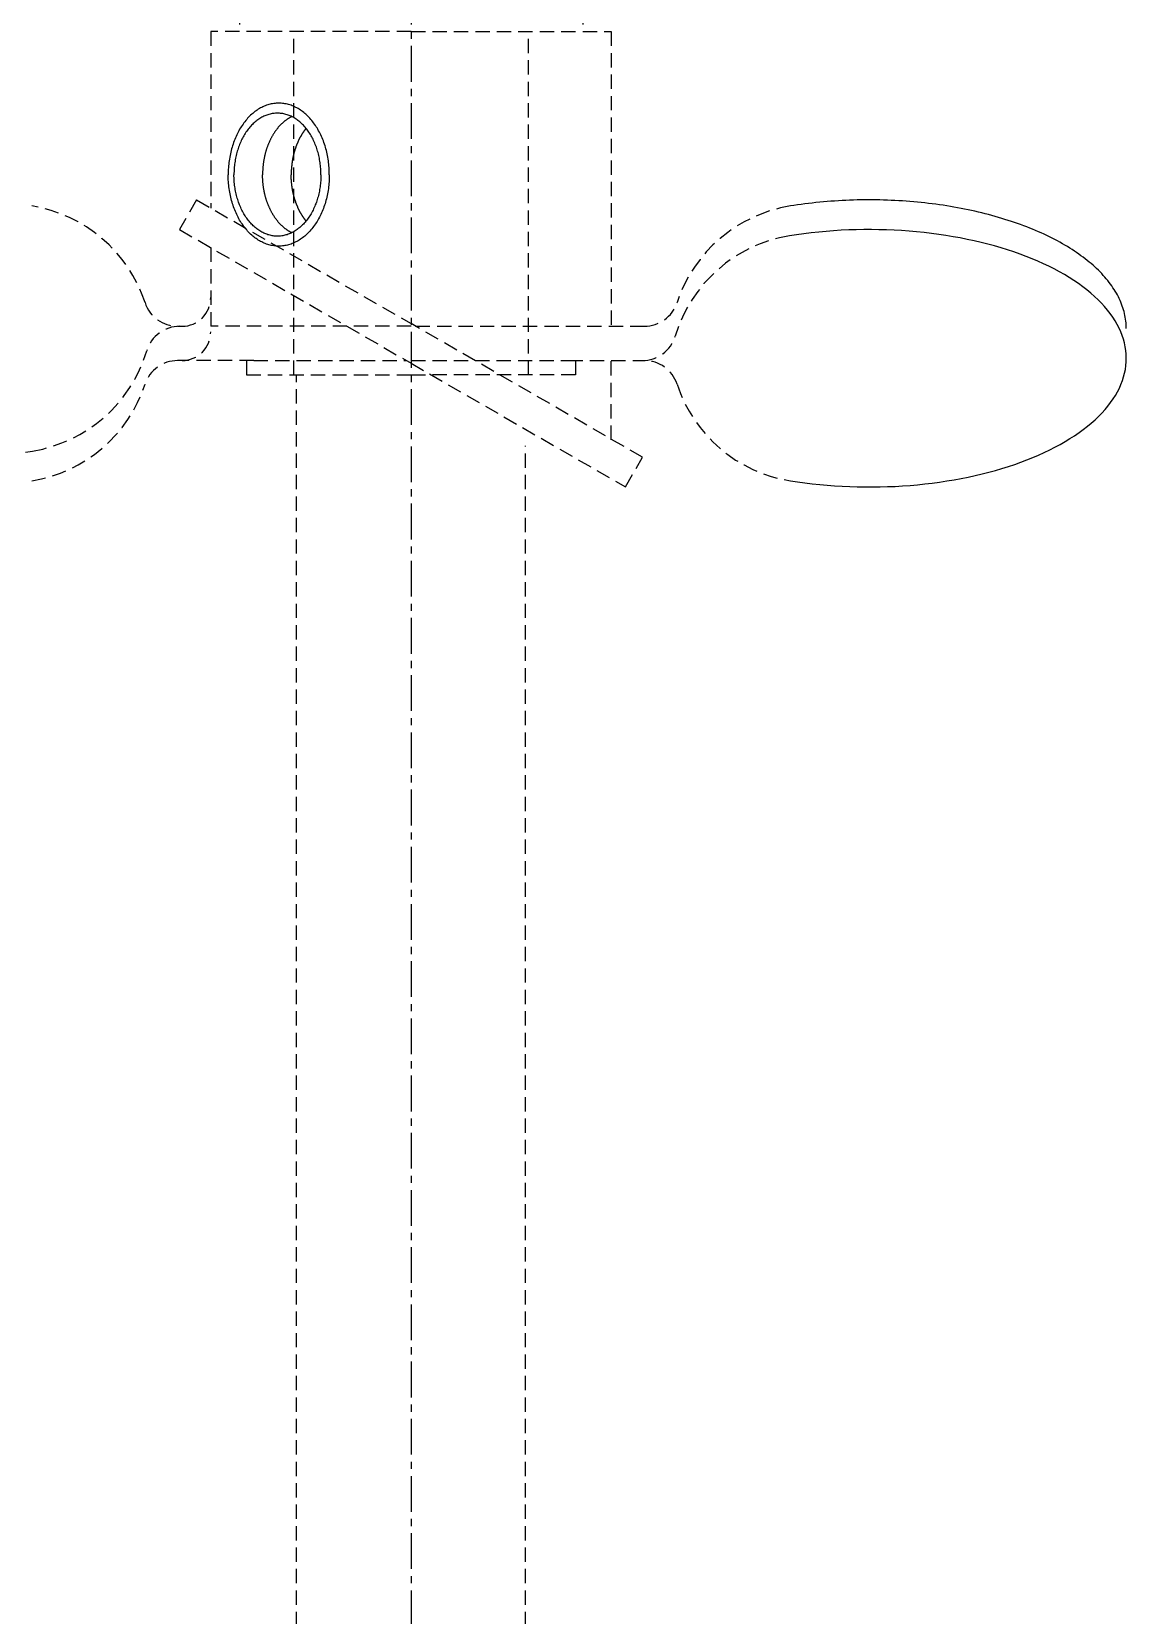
# Model space of a CAD drawing. Extents: x 249 to 1051, y 18 to 996.
# Drawn here: x 403.2 to 441.5, y 233.1 to 288.5 of the extents above; entities that cross this region are included whole.
import ezdxf

# ---------------------------------------------------------------- set-up
doc = ezdxf.new("R2010")
doc.units = 0
doc.linetypes.add('CENTER', pattern=[2, 1.25, -0.25, 0.25, -0.25])
doc.linetypes.add('DASHED', pattern=[0.75, 0.5, -0.25])
doc.layers.get('0').update_dxf_attribs({"linetype": 'CONTINUOUS'})
doc.layers.add('CENTER', color=1, linetype='CENTER')

msp = doc.modelspace()

# ---------------------------------------------------------------- linework, layer by layer
at = {"color": 3, "linetype": 'DASHED'}
for p, q in [((410.501, 393.517), (410.501, 288.517)), ((422.501, 393.517), (422.501, 288.517)), ((416.501, 288.517), (409.501, 288.517)), ((416.501, 288.517), (409.501, 288.517)), ((409.501, 288.517), (409.501, 282.351)), ((412.401, 276.517), (412.401, 288.517)), ((416.501, 288.517), (423.501, 288.517)), ((420.601, 276.517), (420.601, 288.517)), ((423.501, 288.517), (423.501, 278.217)), ((409.007, 282.636), (408.407, 281.597)), ((409.007, 282.636), (416.501, 278.309)), ((408.407, 281.597), (416.501, 276.924)), ((409.501, 280.965), (409.501, 278.017)), ((408.344, 278.217), (408.501, 278.217)), ((414.262, 278.217), (409.501, 278.217)), ((416.501, 278.217), (414.262, 278.217)), ((424.595, 273.636), (416.501, 278.309)), ((416.662, 278.217), (424.658, 278.217)), ((409.501, 277.017), (408.344, 277.017)), ((411.001, 277.017), (409.501, 277.017)), ((410.751, 277.017), (410.751, 276.517)), ((411.001, 277.017), (416.34, 277.017)), ((416.501, 277.017), (418.74, 277.017)), ((416.501, 276.924), (423.995, 272.597)), ((418.74, 277.017), (422.001, 277.017)), ((422.001, 277.017), (423.501, 277.017)), ((422.251, 277.017), (422.251, 276.517)), ((423.501, 277.017), (424.658, 277.017)), ((423.501, 274.242), (423.501, 277.017)), ((410.751, 276.517), (416.501, 276.517)), ((412.501, 200.517), (412.501, 276.517)), ((416.501, 276.517), (417.233, 276.517)), ((422.251, 276.517), (417.233, 276.517)), ((420.501, 200.517), (420.501, 274.037)), ((423.995, 272.597), (424.595, 273.636))]:
    msp.add_line(p, q, dxfattribs=at)
for points in [[(413.645, 283.517, 0), (413.645, 283.578, 0), (413.643, 283.639, 0), (413.641, 283.7, 0), (413.637, 283.762, 0), (413.632, 283.823, 0), (413.626, 283.883, 0), (413.619, 283.944, 0), (413.611, 284.004, 0), (413.602, 284.064, 0), (413.592, 284.124, 0), (413.581, 284.183, 0), (413.569, 284.242, 0), (413.556, 284.301, 0), (413.542, 284.359, 0), (413.527, 284.416, 0), (413.511, 284.473, 0), (413.494, 284.53, 0), (413.476, 284.585, 0), (413.457, 284.641, 0), (413.437, 284.695, 0), (413.416, 284.749, 0), (413.394, 284.802, 0), (413.371, 284.854, 0), (413.347, 284.905, 0), (413.323, 284.956, 0), (413.297, 285.006, 0), (413.271, 285.055, 0), (413.244, 285.103, 0), (413.216, 285.149, 0), (413.187, 285.195, 0), (413.158, 285.24, 0), (413.128, 285.284, 0), (413.097, 285.327, 0), (413.065, 285.369, 0), (413.032, 285.41, 0), (412.999, 285.449, 0), (412.965, 285.487, 0), (412.931, 285.525, 0), (412.895, 285.56, 0), (412.86, 285.595, 0), (412.823, 285.629, 0), (412.786, 285.661, 0), (412.749, 285.692, 0), (412.711, 285.721, 0), (412.672, 285.75, 0), (412.633, 285.776, 0), (412.594, 285.802, 0), (412.554, 285.826, 0), (412.514, 285.849, 0), (412.473, 285.87, 0), (412.432, 285.89, 0), (412.391, 285.909, 0), (412.349, 285.926, 0), (412.307, 285.942, 0), (412.265, 285.956, 0), (412.222, 285.968, 0), (412.18, 285.98, 0), (412.137, 285.989, 0), (412.094, 285.998, 0), (412.051, 286.004, 0), (412.008, 286.01, 0), (411.964, 286.014, 0), (411.921, 286.016, 0), (411.878, 286.017, 0), (411.834, 286.016, 0), (411.791, 286.014, 0), (411.748, 286.01, 0), (411.704, 286.004, 0), (411.661, 285.998, 0), (411.618, 285.989, 0), (411.575, 285.98, 0), (411.533, 285.968, 0), (411.49, 285.956, 0), (411.448, 285.942, 0), (411.406, 285.926, 0), (411.364, 285.909, 0), (411.323, 285.89, 0), (411.282, 285.87, 0), (411.241, 285.849, 0), (411.201, 285.826, 0), (411.161, 285.802, 0), (411.122, 285.776, 0), (411.083, 285.75, 0), (411.044, 285.721, 0), (411.006, 285.692, 0), (410.969, 285.661, 0), (410.932, 285.629, 0), (410.895, 285.595, 0), (410.86, 285.56, 0), (410.825, 285.525, 0), (410.79, 285.487, 0), (410.756, 285.449, 0), (410.723, 285.41, 0), (410.69, 285.369, 0), (410.659, 285.327, 0), (410.628, 285.284, 0), (410.597, 285.24, 0), (410.568, 285.195, 0), (410.539, 285.149, 0), (410.511, 285.103, 0), (410.484, 285.055, 0), (410.458, 285.006, 0), (410.432, 284.956, 0), (410.408, 284.905, 0), (410.384, 284.854, 0), (410.361, 284.802, 0), (410.339, 284.749, 0), (410.319, 284.695, 0), (410.299, 284.641, 0), (410.28, 284.585, 0), (410.261, 284.53, 0), (410.244, 284.473, 0), (410.228, 284.416, 0), (410.213, 284.359, 0), (410.199, 284.301, 0), (410.186, 284.242, 0), (410.174, 284.183, 0), (410.163, 284.124, 0), (410.153, 284.064, 0), (410.144, 284.004, 0), (410.136, 283.944, 0), (410.129, 283.883, 0), (410.123, 283.823, 0), (410.118, 283.762, 0), (410.115, 283.7, 0), (410.112, 283.639, 0), (410.11, 283.578, 0), (410.11, 283.517, 0)], [(413.353, 283.517, 0), (413.352, 283.569, 0), (413.351, 283.622, 0), (413.349, 283.675, 0), (413.346, 283.727, 0), (413.341, 283.78, 0), (413.336, 283.832, 0), (413.33, 283.884, 0), (413.324, 283.936, 0), (413.316, 283.988, 0), (413.307, 284.039, 0), (413.298, 284.09, 0), (413.287, 284.141, 0), (413.276, 284.191, 0), (413.264, 284.241, 0), (413.251, 284.29, 0), (413.237, 284.339, 0), (413.222, 284.388, 0), (413.207, 284.436, 0), (413.191, 284.483, 0), (413.173, 284.53, 0), (413.155, 284.576, 0), (413.137, 284.622, 0), (413.117, 284.667, 0), (413.097, 284.711, 0), (413.076, 284.755, 0), (413.054, 284.797, 0), (413.031, 284.839, 0), (413.008, 284.88, 0), (412.984, 284.921, 0), (412.959, 284.96, 0), (412.934, 284.999, 0), (412.908, 285.037, 0), (412.881, 285.074, 0), (412.854, 285.11, 0), (412.826, 285.145, 0), (412.797, 285.178, 0), (412.768, 285.211, 0), (412.738, 285.243, 0), (412.708, 285.274, 0), (412.677, 285.304, 0), (412.646, 285.333, 0), (412.614, 285.361, 0), (412.582, 285.387, 0), (412.549, 285.413, 0), (412.516, 285.437, 0), (412.483, 285.46, 0), (412.449, 285.482, 0), (412.414, 285.503, 0), (412.38, 285.522, 0), (412.345, 285.541, 0), (412.309, 285.558, 0), (412.274, 285.574, 0), (412.238, 285.589, 0), (412.202, 285.602, 0), (412.166, 285.614, 0), (412.129, 285.625, 0), (412.092, 285.635, 0), (412.056, 285.643, 0), (412.019, 285.65, 0), (411.982, 285.656, 0), (411.944, 285.661, 0), (411.907, 285.664, 0), (411.87, 285.666, 0), (411.833, 285.667, 0), (411.795, 285.666, 0), (411.758, 285.664, 0), (411.721, 285.661, 0), (411.684, 285.656, 0), (411.646, 285.65, 0), (411.61, 285.643, 0), (411.573, 285.635, 0), (411.536, 285.625, 0), (411.499, 285.614, 0), (411.463, 285.602, 0), (411.427, 285.589, 0), (411.391, 285.574, 0), (411.356, 285.558, 0), (411.32, 285.541, 0), (411.285, 285.522, 0), (411.251, 285.503, 0), (411.217, 285.482, 0), (411.183, 285.46, 0), (411.149, 285.437, 0), (411.116, 285.413, 0), (411.083, 285.387, 0), (411.051, 285.361, 0), (411.019, 285.333, 0), (410.988, 285.304, 0), (410.957, 285.274, 0), (410.927, 285.243, 0), (410.897, 285.211, 0), (410.868, 285.178, 0), (410.84, 285.145, 0), (410.812, 285.11, 0), (410.784, 285.074, 0), (410.758, 285.037, 0), (410.732, 284.999, 0), (410.706, 284.96, 0), (410.681, 284.921, 0), (410.657, 284.88, 0), (410.634, 284.839, 0), (410.611, 284.797, 0), (410.59, 284.755, 0), (410.569, 284.711, 0), (410.548, 284.667, 0), (410.529, 284.622, 0), (410.51, 284.576, 0), (410.492, 284.53, 0), (410.475, 284.483, 0), (410.458, 284.436, 0), (410.443, 284.388, 0), (410.428, 284.339, 0), (410.414, 284.29, 0), (410.401, 284.241, 0), (410.389, 284.191, 0), (410.378, 284.141, 0), (410.367, 284.09, 0), (410.358, 284.039, 0), (410.349, 283.988, 0), (410.342, 283.936, 0), (410.335, 283.884, 0), (410.329, 283.832, 0), (410.324, 283.78, 0), (410.32, 283.727, 0), (410.316, 283.675, 0), (410.314, 283.622, 0), (410.313, 283.569, 0), (410.312, 283.517, 0)], [(412.333, 285.547, 0), (412.319, 285.54, 0), (412.305, 285.533, 0), (412.291, 285.526, 0), (412.278, 285.518, 0), (412.264, 285.51, 0), (412.25, 285.503, 0), (412.237, 285.495, 0), (412.223, 285.486, 0), (412.21, 285.478, 0), (412.197, 285.469, 0), (412.183, 285.461, 0), (412.17, 285.452, 0), (412.157, 285.442, 0), (412.144, 285.433, 0), (412.131, 285.424, 0), (412.118, 285.414, 0), (412.105, 285.404, 0), (412.092, 285.394, 0), (412.079, 285.384, 0), (412.066, 285.374, 0), (412.054, 285.363, 0), (412.041, 285.352, 0), (412.029, 285.341, 0), (412.016, 285.33, 0), (412.004, 285.319, 0), (411.992, 285.308, 0), (411.979, 285.296, 0), (411.967, 285.284, 0), (411.955, 285.272, 0), (411.943, 285.26, 0), (411.932, 285.248, 0), (411.92, 285.236, 0), (411.908, 285.223, 0), (411.896, 285.211, 0), (411.885, 285.198, 0), (411.874, 285.185, 0), (411.862, 285.172, 0), (411.851, 285.158, 0), (411.84, 285.145, 0), (411.829, 285.131, 0), (411.818, 285.117, 0), (411.807, 285.103, 0), (411.796, 285.089, 0), (411.785, 285.075, 0), (411.775, 285.061, 0), (411.764, 285.046, 0), (411.754, 285.032, 0), (411.744, 285.017, 0), (411.733, 285.002, 0), (411.723, 284.987, 0), (411.713, 284.972, 0), (411.703, 284.956, 0), (411.694, 284.941, 0), (411.684, 284.925, 0), (411.674, 284.909, 0), (411.665, 284.893, 0), (411.656, 284.877, 0), (411.646, 284.861, 0), (411.637, 284.845, 0), (411.628, 284.829, 0), (411.619, 284.812, 0), (411.611, 284.796, 0), (411.602, 284.779, 0), (411.593, 284.762, 0), (411.585, 284.745, 0), (411.577, 284.728, 0), (411.568, 284.711, 0), (411.56, 284.693, 0), (411.552, 284.676, 0), (411.544, 284.658, 0), (411.537, 284.641, 0), (411.529, 284.623, 0), (411.522, 284.605, 0), (411.514, 284.587, 0), (411.507, 284.569, 0), (411.5, 284.551, 0), (411.493, 284.533, 0), (411.486, 284.514, 0), (411.479, 284.496, 0), (411.473, 284.478, 0), (411.466, 284.459, 0), (411.46, 284.44, 0), (411.454, 284.421, 0), (411.447, 284.403, 0), (411.441, 284.384, 0), (411.436, 284.365, 0), (411.43, 284.345, 0), (411.424, 284.326, 0), (411.419, 284.307, 0), (411.413, 284.288, 0), (411.408, 284.268, 0), (411.403, 284.249, 0), (411.398, 284.229, 0), (411.393, 284.21, 0), (411.389, 284.19, 0), (411.384, 284.17, 0), (411.38, 284.15, 0), (411.376, 284.131, 0), (411.371, 284.111, 0), (411.368, 284.091, 0), (411.364, 284.071, 0), (411.36, 284.051, 0), (411.356, 284.03, 0), (411.353, 284.01, 0), (411.35, 283.99, 0), (411.346, 283.97, 0), (411.343, 283.949, 0), (411.341, 283.929, 0), (411.338, 283.909, 0), (411.335, 283.888, 0), (411.333, 283.868, 0), (411.33, 283.847, 0), (411.328, 283.827, 0), (411.326, 283.806, 0), (411.324, 283.786, 0), (411.322, 283.765, 0), (411.321, 283.744, 0), (411.319, 283.724, 0), (411.318, 283.703, 0), (411.317, 283.682, 0), (411.316, 283.662, 0), (411.315, 283.641, 0), (411.314, 283.62, 0), (411.313, 283.6, 0), (411.313, 283.579, 0), (411.313, 283.558, 0), (411.312, 283.537, 0), (411.312, 283.517, 0)], [(412.833, 285.136, 0), (412.825, 285.126, 0), (412.817, 285.117, 0), (412.81, 285.107, 0), (412.802, 285.098, 0), (412.795, 285.088, 0), (412.788, 285.078, 0), (412.78, 285.068, 0), (412.773, 285.058, 0), (412.766, 285.048, 0), (412.759, 285.038, 0), (412.751, 285.028, 0), (412.744, 285.018, 0), (412.737, 285.008, 0), (412.73, 284.997, 0), (412.723, 284.987, 0), (412.716, 284.976, 0), (412.71, 284.966, 0), (412.703, 284.955, 0), (412.696, 284.944, 0), (412.689, 284.934, 0), (412.683, 284.923, 0), (412.676, 284.912, 0), (412.669, 284.901, 0), (412.663, 284.89, 0), (412.657, 284.879, 0), (412.65, 284.868, 0), (412.644, 284.857, 0), (412.638, 284.845, 0), (412.631, 284.834, 0), (412.625, 284.823, 0), (412.619, 284.811, 0), (412.613, 284.8, 0), (412.607, 284.788, 0), (412.601, 284.777, 0), (412.595, 284.765, 0), (412.589, 284.754, 0), (412.583, 284.742, 0), (412.578, 284.73, 0), (412.572, 284.718, 0), (412.566, 284.706, 0), (412.561, 284.694, 0), (412.555, 284.682, 0), (412.55, 284.67, 0), (412.544, 284.658, 0), (412.539, 284.646, 0), (412.534, 284.634, 0), (412.528, 284.621, 0), (412.523, 284.609, 0), (412.518, 284.597, 0), (412.513, 284.584, 0), (412.508, 284.572, 0), (412.503, 284.559, 0), (412.498, 284.547, 0), (412.493, 284.534, 0), (412.489, 284.522, 0), (412.484, 284.509, 0), (412.479, 284.496, 0), (412.475, 284.483, 0), (412.47, 284.471, 0), (412.466, 284.458, 0), (412.461, 284.445, 0), (412.457, 284.432, 0), (412.453, 284.419, 0), (412.448, 284.406, 0), (412.444, 284.393, 0), (412.44, 284.38, 0), (412.436, 284.367, 0), (412.432, 284.353, 0), (412.428, 284.34, 0), (412.424, 284.327, 0), (412.421, 284.314, 0), (412.417, 284.3, 0), (412.413, 284.287, 0), (412.41, 284.274, 0), (412.406, 284.26, 0), (412.403, 284.247, 0), (412.399, 284.233, 0), (412.396, 284.22, 0), (412.393, 284.206, 0), (412.389, 284.193, 0), (412.386, 284.179, 0), (412.383, 284.165, 0), (412.38, 284.152, 0), (412.377, 284.138, 0), (412.374, 284.124, 0), (412.371, 284.11, 0), (412.369, 284.097, 0), (412.366, 284.083, 0), (412.363, 284.069, 0), (412.361, 284.055, 0), (412.358, 284.041, 0), (412.356, 284.027, 0), (412.353, 284.013, 0), (412.351, 283.999, 0), (412.349, 283.985, 0), (412.347, 283.972, 0), (412.345, 283.957, 0), (412.343, 283.943, 0), (412.341, 283.929, 0), (412.339, 283.915, 0), (412.337, 283.901, 0), (412.335, 283.887, 0), (412.333, 283.873, 0), (412.332, 283.859, 0), (412.33, 283.845, 0), (412.329, 283.831, 0), (412.327, 283.816, 0), (412.326, 283.802, 0), (412.324, 283.788, 0), (412.323, 283.774, 0), (412.322, 283.76, 0), (412.321, 283.745, 0), (412.32, 283.731, 0), (412.319, 283.717, 0), (412.318, 283.703, 0), (412.317, 283.688, 0), (412.316, 283.674, 0), (412.316, 283.66, 0), (412.315, 283.645, 0), (412.314, 283.631, 0), (412.314, 283.617, 0), (412.314, 283.602, 0), (412.313, 283.588, 0), (412.313, 283.574, 0), (412.313, 283.559, 0), (412.312, 283.545, 0), (412.312, 283.531, 0), (412.312, 283.517, 0)], [(413.645, 283.517, 0), (413.645, 283.455, 0), (413.643, 283.394, 0), (413.641, 283.333, 0), (413.637, 283.271, 0), (413.632, 283.21, 0), (413.626, 283.15, 0), (413.619, 283.089, 0), (413.611, 283.029, 0), (413.602, 282.969, 0), (413.592, 282.909, 0), (413.581, 282.85, 0), (413.569, 282.791, 0), (413.556, 282.732, 0), (413.542, 282.674, 0), (413.527, 282.617, 0), (413.511, 282.56, 0), (413.494, 282.503, 0), (413.476, 282.448, 0), (413.457, 282.392, 0), (413.437, 282.338, 0), (413.416, 282.284, 0), (413.394, 282.231, 0), (413.371, 282.179, 0), (413.347, 282.128, 0), (413.323, 282.077, 0), (413.297, 282.027, 0), (413.271, 281.978, 0), (413.244, 281.931, 0), (413.216, 281.884, 0), (413.187, 281.838, 0), (413.158, 281.793, 0), (413.128, 281.749, 0), (413.097, 281.706, 0), (413.065, 281.664, 0), (413.032, 281.623, 0), (412.999, 281.584, 0), (412.965, 281.546, 0), (412.931, 281.509, 0), (412.895, 281.473, 0), (412.86, 281.438, 0), (412.823, 281.404, 0), (412.786, 281.372, 0), (412.749, 281.341, 0), (412.711, 281.312, 0), (412.672, 281.283, 0), (412.633, 281.257, 0), (412.594, 281.231, 0), (412.554, 281.207, 0), (412.514, 281.184, 0), (412.473, 281.163, 0), (412.432, 281.143, 0), (412.391, 281.124, 0), (412.349, 281.107, 0), (412.307, 281.091, 0), (412.265, 281.077, 0), (412.222, 281.065, 0), (412.18, 281.053, 0), (412.137, 281.044, 0), (412.094, 281.035, 0), (412.051, 281.029, 0), (412.008, 281.023, 0), (411.964, 281.02, 0), (411.921, 281.017, 0), (411.878, 281.017, 0), (411.834, 281.017, 0), (411.791, 281.02, 0), (411.748, 281.023, 0), (411.704, 281.029, 0), (411.661, 281.035, 0), (411.618, 281.044, 0), (411.575, 281.053, 0), (411.533, 281.065, 0), (411.49, 281.077, 0), (411.448, 281.091, 0), (411.406, 281.107, 0), (411.364, 281.124, 0), (411.323, 281.143, 0), (411.282, 281.163, 0), (411.241, 281.184, 0), (411.201, 281.207, 0), (411.161, 281.231, 0), (411.122, 281.257, 0), (411.083, 281.283, 0), (411.044, 281.312, 0), (411.006, 281.341, 0), (410.969, 281.372, 0), (410.932, 281.404, 0), (410.895, 281.438, 0), (410.86, 281.473, 0), (410.825, 281.509, 0), (410.79, 281.546, 0), (410.756, 281.584, 0), (410.723, 281.623, 0), (410.69, 281.664, 0), (410.659, 281.706, 0), (410.628, 281.749, 0), (410.597, 281.793, 0), (410.568, 281.838, 0), (410.539, 281.884, 0), (410.511, 281.931, 0), (410.484, 281.978, 0), (410.458, 282.027, 0), (410.432, 282.077, 0), (410.408, 282.128, 0), (410.384, 282.179, 0), (410.361, 282.231, 0), (410.339, 282.284, 0), (410.319, 282.338, 0), (410.299, 282.392, 0), (410.28, 282.448, 0), (410.261, 282.503, 0), (410.244, 282.56, 0), (410.228, 282.617, 0), (410.213, 282.674, 0), (410.199, 282.732, 0), (410.186, 282.791, 0), (410.174, 282.85, 0), (410.163, 282.909, 0), (410.153, 282.969, 0), (410.144, 283.029, 0), (410.136, 283.089, 0), (410.129, 283.15, 0), (410.123, 283.21, 0), (410.118, 283.271, 0), (410.115, 283.333, 0), (410.112, 283.394, 0), (410.11, 283.455, 0), (410.11, 283.517, 0)], [(413.353, 283.517, 0), (413.352, 283.464, 0), (413.351, 283.411, 0), (413.349, 283.358, 0), (413.346, 283.306, 0), (413.341, 283.253, 0), (413.336, 283.201, 0), (413.33, 283.149, 0), (413.324, 283.097, 0), (413.316, 283.045, 0), (413.307, 282.994, 0), (413.298, 282.943, 0), (413.287, 282.892, 0), (413.276, 282.842, 0), (413.264, 282.792, 0), (413.251, 282.743, 0), (413.237, 282.694, 0), (413.222, 282.645, 0), (413.207, 282.597, 0), (413.191, 282.55, 0), (413.173, 282.503, 0), (413.155, 282.457, 0), (413.137, 282.411, 0), (413.117, 282.366, 0), (413.097, 282.322, 0), (413.076, 282.279, 0), (413.054, 282.236, 0), (413.031, 282.194, 0), (413.008, 282.153, 0), (412.984, 282.112, 0), (412.959, 282.073, 0), (412.934, 282.034, 0), (412.908, 281.996, 0), (412.881, 281.959, 0), (412.854, 281.923, 0), (412.826, 281.889, 0), (412.797, 281.855, 0), (412.768, 281.822, 0), (412.738, 281.79, 0), (412.708, 281.759, 0), (412.677, 281.729, 0), (412.646, 281.7, 0), (412.614, 281.672, 0), (412.582, 281.646, 0), (412.549, 281.62, 0), (412.516, 281.596, 0), (412.483, 281.573, 0), (412.449, 281.551, 0), (412.414, 281.53, 0), (412.38, 281.511, 0), (412.345, 281.492, 0), (412.309, 281.475, 0), (412.274, 281.459, 0), (412.238, 281.444, 0), (412.202, 281.431, 0), (412.166, 281.419, 0), (412.129, 281.408, 0), (412.092, 281.398, 0), (412.056, 281.39, 0), (412.019, 281.383, 0), (411.982, 281.377, 0), (411.944, 281.372, 0), (411.907, 281.369, 0), (411.87, 281.367, 0), (411.833, 281.367, 0), (411.795, 281.367, 0), (411.758, 281.369, 0), (411.721, 281.372, 0), (411.684, 281.377, 0), (411.646, 281.383, 0), (411.61, 281.39, 0), (411.573, 281.398, 0), (411.536, 281.408, 0), (411.499, 281.419, 0), (411.463, 281.431, 0), (411.427, 281.444, 0), (411.391, 281.459, 0), (411.356, 281.475, 0), (411.32, 281.492, 0), (411.285, 281.511, 0), (411.251, 281.53, 0), (411.217, 281.551, 0), (411.183, 281.573, 0), (411.149, 281.596, 0), (411.116, 281.62, 0), (411.083, 281.646, 0), (411.051, 281.672, 0), (411.019, 281.7, 0), (410.988, 281.729, 0), (410.957, 281.759, 0), (410.927, 281.79, 0), (410.897, 281.822, 0), (410.868, 281.855, 0), (410.84, 281.889, 0), (410.812, 281.923, 0), (410.784, 281.959, 0), (410.758, 281.996, 0), (410.732, 282.034, 0), (410.706, 282.073, 0), (410.681, 282.112, 0), (410.657, 282.153, 0), (410.634, 282.194, 0), (410.611, 282.236, 0), (410.59, 282.279, 0), (410.569, 282.322, 0), (410.548, 282.366, 0), (410.529, 282.411, 0), (410.51, 282.457, 0), (410.492, 282.503, 0), (410.475, 282.55, 0), (410.458, 282.597, 0), (410.443, 282.645, 0), (410.428, 282.694, 0), (410.414, 282.743, 0), (410.401, 282.792, 0), (410.389, 282.842, 0), (410.378, 282.892, 0), (410.367, 282.943, 0), (410.358, 282.994, 0), (410.349, 283.045, 0), (410.342, 283.097, 0), (410.335, 283.149, 0), (410.329, 283.201, 0), (410.324, 283.253, 0), (410.32, 283.306, 0), (410.316, 283.358, 0), (410.314, 283.411, 0), (410.313, 283.464, 0), (410.312, 283.517, 0)], [(412.333, 281.486, 0), (412.319, 281.493, 0), (412.305, 281.5, 0), (412.291, 281.507, 0), (412.278, 281.515, 0), (412.264, 281.523, 0), (412.25, 281.53, 0), (412.237, 281.539, 0), (412.223, 281.547, 0), (412.21, 281.555, 0), (412.197, 281.564, 0), (412.183, 281.573, 0), (412.17, 281.581, 0), (412.157, 281.591, 0), (412.144, 281.6, 0), (412.131, 281.609, 0), (412.118, 281.619, 0), (412.105, 281.629, 0), (412.092, 281.639, 0), (412.079, 281.649, 0), (412.066, 281.66, 0), (412.054, 281.67, 0), (412.041, 281.681, 0), (412.029, 281.692, 0), (412.016, 281.703, 0), (412.004, 281.714, 0), (411.992, 281.725, 0), (411.979, 281.737, 0), (411.967, 281.749, 0), (411.955, 281.761, 0), (411.943, 281.773, 0), (411.932, 281.785, 0), (411.92, 281.797, 0), (411.908, 281.81, 0), (411.896, 281.822, 0), (411.885, 281.835, 0), (411.874, 281.848, 0), (411.862, 281.862, 0), (411.851, 281.875, 0), (411.84, 281.888, 0), (411.829, 281.902, 0), (411.818, 281.916, 0), (411.807, 281.93, 0), (411.796, 281.944, 0), (411.785, 281.958, 0), (411.775, 281.972, 0), (411.764, 281.987, 0), (411.754, 282.001, 0), (411.744, 282.016, 0), (411.733, 282.031, 0), (411.723, 282.046, 0), (411.713, 282.062, 0), (411.703, 282.077, 0), (411.694, 282.092, 0), (411.684, 282.108, 0), (411.674, 282.124, 0), (411.665, 282.14, 0), (411.656, 282.156, 0), (411.646, 282.172, 0), (411.637, 282.188, 0), (411.628, 282.204, 0), (411.619, 282.221, 0), (411.611, 282.237, 0), (411.602, 282.254, 0), (411.593, 282.271, 0), (411.585, 282.288, 0), (411.577, 282.305, 0), (411.568, 282.322, 0), (411.56, 282.34, 0), (411.552, 282.357, 0), (411.544, 282.375, 0), (411.537, 282.392, 0), (411.529, 282.41, 0), (411.522, 282.428, 0), (411.514, 282.446, 0), (411.507, 282.464, 0), (411.5, 282.482, 0), (411.493, 282.5, 0), (411.486, 282.519, 0), (411.479, 282.537, 0), (411.473, 282.556, 0), (411.466, 282.574, 0), (411.46, 282.593, 0), (411.454, 282.612, 0), (411.447, 282.63, 0), (411.441, 282.649, 0), (411.436, 282.668, 0), (411.43, 282.688, 0), (411.424, 282.707, 0), (411.419, 282.726, 0), (411.413, 282.745, 0), (411.408, 282.765, 0), (411.403, 282.784, 0), (411.398, 282.804, 0), (411.393, 282.823, 0), (411.389, 282.843, 0), (411.384, 282.863, 0), (411.38, 282.883, 0), (411.376, 282.903, 0), (411.371, 282.922, 0), (411.368, 282.942, 0), (411.364, 282.962, 0), (411.36, 282.983, 0), (411.356, 283.003, 0), (411.353, 283.023, 0), (411.35, 283.043, 0), (411.346, 283.063, 0), (411.343, 283.084, 0), (411.341, 283.104, 0), (411.338, 283.124, 0), (411.335, 283.145, 0), (411.333, 283.165, 0), (411.33, 283.186, 0), (411.328, 283.206, 0), (411.326, 283.227, 0), (411.324, 283.247, 0), (411.322, 283.268, 0), (411.321, 283.289, 0), (411.319, 283.309, 0), (411.318, 283.33, 0), (411.317, 283.351, 0), (411.316, 283.371, 0), (411.315, 283.392, 0), (411.314, 283.413, 0), (411.313, 283.434, 0), (411.313, 283.454, 0), (411.313, 283.475, 0), (411.312, 283.496, 0), (411.312, 283.517, 0)], [(412.833, 281.897, 0), (412.825, 281.907, 0), (412.817, 281.916, 0), (412.81, 281.926, 0), (412.802, 281.935, 0), (412.795, 281.945, 0), (412.788, 281.955, 0), (412.78, 281.965, 0), (412.773, 281.975, 0), (412.766, 281.985, 0), (412.759, 281.995, 0), (412.751, 282.005, 0), (412.744, 282.015, 0), (412.737, 282.026, 0), (412.73, 282.036, 0), (412.723, 282.046, 0), (412.716, 282.057, 0), (412.71, 282.067, 0), (412.703, 282.078, 0), (412.696, 282.089, 0), (412.689, 282.099, 0), (412.683, 282.11, 0), (412.676, 282.121, 0), (412.669, 282.132, 0), (412.663, 282.143, 0), (412.657, 282.154, 0), (412.65, 282.165, 0), (412.644, 282.176, 0), (412.638, 282.188, 0), (412.631, 282.199, 0), (412.625, 282.21, 0), (412.619, 282.222, 0), (412.613, 282.233, 0), (412.607, 282.245, 0), (412.601, 282.256, 0), (412.595, 282.268, 0), (412.589, 282.279, 0), (412.583, 282.291, 0), (412.578, 282.303, 0), (412.572, 282.315, 0), (412.566, 282.327, 0), (412.561, 282.339, 0), (412.555, 282.351, 0), (412.55, 282.363, 0), (412.544, 282.375, 0), (412.539, 282.387, 0), (412.534, 282.399, 0), (412.528, 282.412, 0), (412.523, 282.424, 0), (412.518, 282.436, 0), (412.513, 282.449, 0), (412.508, 282.461, 0), (412.503, 282.474, 0), (412.498, 282.486, 0), (412.493, 282.499, 0), (412.489, 282.511, 0), (412.484, 282.524, 0), (412.479, 282.537, 0), (412.475, 282.55, 0), (412.47, 282.562, 0), (412.466, 282.575, 0), (412.461, 282.588, 0), (412.457, 282.601, 0), (412.453, 282.614, 0), (412.448, 282.627, 0), (412.444, 282.64, 0), (412.44, 282.653, 0), (412.436, 282.666, 0), (412.432, 282.68, 0), (412.428, 282.693, 0), (412.424, 282.706, 0), (412.421, 282.719, 0), (412.417, 282.733, 0), (412.413, 282.746, 0), (412.41, 282.759, 0), (412.406, 282.773, 0), (412.403, 282.786, 0), (412.399, 282.8, 0), (412.396, 282.813, 0), (412.393, 282.827, 0), (412.389, 282.841, 0), (412.386, 282.854, 0), (412.383, 282.868, 0), (412.38, 282.881, 0), (412.377, 282.895, 0), (412.374, 282.909, 0), (412.371, 282.923, 0), (412.369, 282.936, 0), (412.366, 282.95, 0), (412.363, 282.964, 0), (412.361, 282.978, 0), (412.358, 282.992, 0), (412.356, 283.006, 0), (412.353, 283.02, 0), (412.351, 283.034, 0), (412.349, 283.048, 0), (412.347, 283.062, 0), (412.345, 283.076, 0), (412.343, 283.09, 0), (412.341, 283.104, 0), (412.339, 283.118, 0), (412.337, 283.132, 0), (412.335, 283.146, 0), (412.333, 283.16, 0), (412.332, 283.174, 0), (412.33, 283.188, 0), (412.329, 283.202, 0), (412.327, 283.217, 0), (412.326, 283.231, 0), (412.324, 283.245, 0), (412.323, 283.259, 0), (412.322, 283.273, 0), (412.321, 283.288, 0), (412.32, 283.302, 0), (412.319, 283.316, 0), (412.318, 283.331, 0), (412.317, 283.345, 0), (412.316, 283.359, 0), (412.316, 283.373, 0), (412.315, 283.388, 0), (412.314, 283.402, 0), (412.314, 283.416, 0), (412.314, 283.431, 0), (412.313, 283.445, 0), (412.313, 283.459, 0), (412.313, 283.474, 0), (412.312, 283.488, 0), (412.312, 283.502, 0), (412.312, 283.517, 0)], [(441.501, 278.136, 0), (441.5, 278.202, 0), (441.497, 278.268, 0), (441.492, 278.334, 0), (441.485, 278.4, 0), (441.477, 278.466, 0), (441.466, 278.532, 0), (441.453, 278.598, 0), (441.439, 278.664, 0), (441.422, 278.729, 0), (441.404, 278.795, 0), (441.384, 278.86, 0), (441.361, 278.925, 0), (441.337, 278.99, 0), (441.311, 279.055, 0), (441.283, 279.12, 0), (441.253, 279.184, 0), (441.222, 279.248, 0), (441.188, 279.312, 0), (441.153, 279.376, 0), (441.115, 279.439, 0), (441.076, 279.502, 0), (441.035, 279.565, 0), (440.992, 279.628, 0), (440.947, 279.69, 0), (440.901, 279.752, 0), (440.852, 279.813, 0), (440.802, 279.875, 0), (440.75, 279.935, 0), (440.697, 279.996, 0), (440.641, 280.056, 0), (440.584, 280.115, 0), (440.525, 280.174, 0), (440.464, 280.233, 0), (440.402, 280.291, 0), (440.337, 280.349, 0), (440.271, 280.406, 0), (440.204, 280.463, 0), (440.135, 280.52, 0), (440.064, 280.575, 0), (439.991, 280.631, 0), (439.917, 280.685, 0), (439.842, 280.74, 0), (439.764, 280.793, 0), (439.685, 280.846, 0), (439.605, 280.899, 0), (439.523, 280.951, 0), (439.44, 281.002, 0), (439.355, 281.053, 0), (439.268, 281.103, 0), (439.18, 281.152, 0), (439.091, 281.201, 0), (439, 281.249, 0), (438.908, 281.296, 0), (438.815, 281.343, 0), (438.72, 281.389, 0), (438.624, 281.434, 0), (438.526, 281.479, 0), (438.427, 281.523, 0), (438.327, 281.566, 0), (438.226, 281.608, 0), (438.123, 281.65, 0), (438.019, 281.691, 0), (437.914, 281.731, 0), (437.808, 281.771, 0), (437.701, 281.809, 0), (437.592, 281.847, 0), (437.483, 281.884, 0), (437.372, 281.92, 0), (437.26, 281.955, 0), (437.148, 281.99, 0), (437.034, 282.024, 0), (436.919, 282.057, 0), (436.803, 282.089, 0), (436.687, 282.12, 0), (436.569, 282.15, 0), (436.451, 282.18, 0), (436.332, 282.208, 0), (436.212, 282.236, 0), (436.091, 282.263, 0), (435.969, 282.289, 0), (435.847, 282.314, 0), (435.724, 282.338, 0), (435.6, 282.361, 0), (435.476, 282.383, 0), (435.351, 282.405, 0), (435.225, 282.425, 0), (435.099, 282.445, 0), (434.972, 282.463, 0), (434.844, 282.481, 0), (434.716, 282.498, 0), (434.588, 282.513, 0), (434.459, 282.528, 0), (434.33, 282.542, 0), (434.2, 282.555, 0), (434.07, 282.567, 0), (433.94, 282.578, 0), (433.809, 282.588, 0), (433.678, 282.597, 0), (433.547, 282.606, 0), (433.416, 282.613, 0), (433.284, 282.619, 0), (433.152, 282.624, 0), (433.02, 282.629, 0), (432.888, 282.632, 0), (432.756, 282.634, 0), (432.624, 282.636, 0), (432.492, 282.636, 0), (432.36, 282.636, 0), (432.228, 282.634, 0), (432.095, 282.632, 0), (431.963, 282.628, 0), (431.831, 282.624, 0), (431.7, 282.618, 0), (431.568, 282.612, 0), (431.437, 282.605, 0), (431.306, 282.596, 0), (431.175, 282.587, 0), (431.044, 282.577, 0), (430.914, 282.566, 0), (430.784, 282.553, 0), (430.654, 282.54, 0), (430.525, 282.526, 0), (430.396, 282.511, 0), (430.268, 282.495, 0), (430.14, 282.479, 0), (430.013, 282.461, 0), (429.886, 282.442, 0), (429.76, 282.422, 0)], [(429.76, 272.811, 0), (430.013, 272.772, 0), (430.268, 272.738, 0), (430.526, 272.707, 0), (430.785, 272.679, 0), (431.045, 272.656, 0), (431.307, 272.637, 0), (431.57, 272.621, 0), (431.834, 272.609, 0), (432.098, 272.601, 0), (432.362, 272.597, 0), (432.627, 272.597, 0), (432.892, 272.601, 0), (433.156, 272.609, 0), (433.42, 272.62, 0), (433.682, 272.636, 0), (433.944, 272.655, 0), (434.205, 272.678, 0), (434.464, 272.705, 0), (434.721, 272.736, 0), (434.977, 272.771, 0), (435.23, 272.809, 0), (435.481, 272.851, 0), (435.73, 272.896, 0), (435.975, 272.946, 0), (436.218, 272.999, 0), (436.457, 273.055, 0), (436.693, 273.115, 0), (436.926, 273.178, 0), (437.154, 273.245, 0), (437.379, 273.315, 0), (437.599, 273.389, 0), (437.815, 273.465, 0), (438.026, 273.545, 0), (438.233, 273.628, 0), (438.434, 273.713, 0), (438.631, 273.802, 0), (438.822, 273.894, 0), (439.008, 273.988, 0), (439.188, 274.085, 0), (439.362, 274.185, 0), (439.53, 274.287, 0), (439.692, 274.391, 0), (439.848, 274.498, 0), (439.998, 274.607, 0), (440.141, 274.719, 0), (440.278, 274.832, 0), (440.408, 274.947, 0), (440.531, 275.065, 0), (440.647, 275.183, 0), (440.756, 275.304, 0), (440.858, 275.426, 0), (440.952, 275.55, 0), (441.04, 275.675, 0), (441.12, 275.801, 0), (441.192, 275.928, 0), (441.257, 276.056, 0), (441.314, 276.186, 0), (441.364, 276.316, 0), (441.406, 276.446, 0), (441.441, 276.578, 0), (441.467, 276.709, 0), (441.486, 276.841, 0), (441.498, 276.973, 0), (441.501, 277.106, 0), (441.496, 277.238, 0), (441.484, 277.37, 0), (441.464, 277.502, 0), (441.437, 277.634, 0), (441.401, 277.765, 0), (441.358, 277.896, 0), (441.307, 278.025, 0), (441.249, 278.155, 0), (441.183, 278.283, 0), (441.109, 278.41, 0), (441.028, 278.536, 0), (440.94, 278.661, 0), (440.844, 278.784, 0), (440.742, 278.906, 0), (440.632, 279.026, 0), (440.515, 279.145, 0), (440.391, 279.262, 0), (440.26, 279.377, 0), (440.123, 279.49, 0), (439.979, 279.601, 0), (439.828, 279.71, 0), (439.671, 279.817, 0), (439.508, 279.921, 0), (439.339, 280.023, 0), (439.164, 280.122, 0), (438.983, 280.219, 0), (438.797, 280.313, 0), (438.605, 280.404, 0), (438.408, 280.492, 0), (438.206, 280.577, 0), (437.998, 280.66, 0), (437.787, 280.739, 0), (437.57, 280.815, 0), (437.349, 280.888, 0), (437.124, 280.958, 0), (436.895, 281.024, 0), (436.662, 281.087, 0), (436.426, 281.146, 0), (436.186, 281.202, 0), (435.943, 281.255, 0), (435.697, 281.304, 0), (435.448, 281.349, 0), (435.197, 281.39, 0), (434.943, 281.428, 0), (434.687, 281.462, 0), (434.43, 281.492, 0), (434.17, 281.519, 0), (433.909, 281.541, 0), (433.647, 281.56, 0), (433.384, 281.575, 0), (433.121, 281.586, 0), (432.856, 281.593, 0), (432.592, 281.597, 0), (432.327, 281.596, 0), (432.063, 281.592, 0), (431.798, 281.583, 0), (431.535, 281.571, 0), (431.272, 281.555, 0), (431.011, 281.535, 0), (430.75, 281.511, 0), (430.491, 281.483, 0), (430.234, 281.452, 0), (429.979, 281.417, 0), (429.726, 281.378, 0)], [(403.023, 273.816, 0), (403.276, 273.855, 0)]]:
    msp.add_polyline3d(points, dxfattribs=at)
for centre, radius, start, end in [((402.453, 277.485), 5, 18.1513, 80.9164), ((430.549, 277.485), 5, 99.0836, 161.8487), ((430.526, 276.442), 5, 99.2045, 163.3694), ((408.501, 279.217), 1, 270, 0), ((408.344, 279.417), 1.2, 198.1513, 270), ((424.658, 279.417), 1.2, 270, 341.8487), ((408.416, 277.017), 1.2, 90, 163.3694), ((408.501, 278.017), 1, 270, 0), ((424.585, 278.217), 1.2, 270, 343.3694), ((402.476, 278.791), 5, 279.2045, 343.3694), ((408.344, 275.817), 1.2, 90, 161.8487), ((424.658, 275.817), 1.2, 18.1513, 90), ((402.453, 277.748), 5, 279.0836, 341.8487), ((430.549, 277.748), 5, 198.1513, 260.9164)]:
    msp.add_arc(centre, radius, start, end, dxfattribs=at)
at = {"layer": 'CENTER', "color": 1, "linetype": 'CENTER'}
msp.add_line((416.501, 692.017), (416.501, 70.517), dxfattribs=at)

doc.saveas('drawing.dxf')
